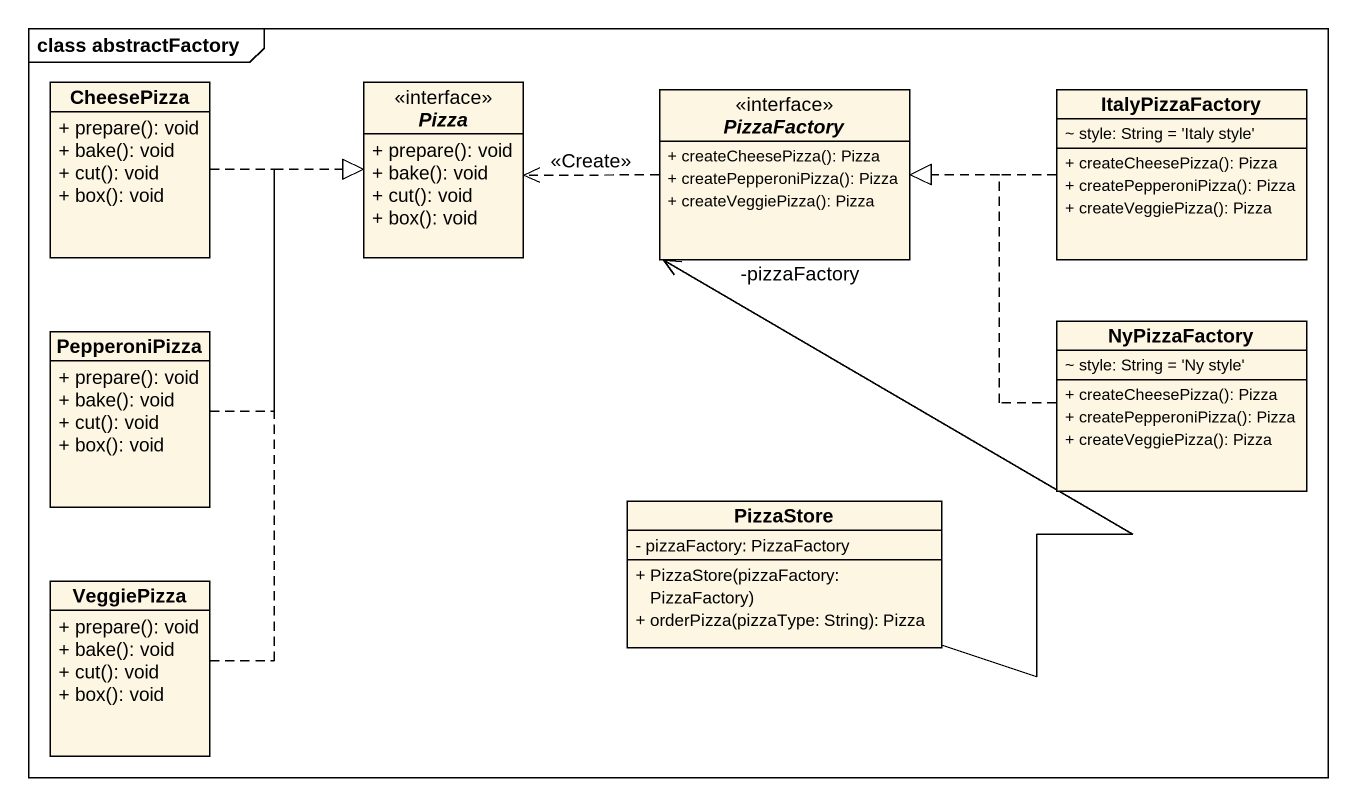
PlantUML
@startuml
mainframe class abstractFactory
hide circle
hide empty members
skinparam classAttributeIconSize 0
class CheesePizza {
  + prepare(): void
  + bake(): void
  + cut(): void
  + box(): void
}
interface Pizza {
  + prepare(): void
  + bake(): void
  + cut(): void
  + box(): void
}
interface PizzaFactory {
  + createCheesePizza(): Pizza
  + createPepperoniPizza(): Pizza
  + createVeggiePizza(): Pizza
}
class ItalyPizzaFactory {
  ~ style: String = 'Italy style'
  + createCheesePizza(): Pizza
  + createPepperoniPizza(): Pizza
  + createVeggiePizza(): Pizza
}
class PepperoniPizza {
  + prepare(): void
  + bake(): void
  + cut(): void
  + box(): void
}
class NyPizzaFactory {
  ~ style: String = 'Ny style'
  + createCheesePizza(): Pizza
  + createPepperoniPizza(): Pizza
  + createVeggiePizza(): Pizza
}
class PizzaStore {
  - pizzaFactory: PizzaFactory
  + PizzaStore(pizzaFactory: PizzaFactory)
  + orderPizza(pizzaType: String): Pizza
}
class VeggiePizza {
  + prepare(): void
  + bake(): void
  + cut(): void
  + box(): void
}
CheesePizza .right.|> Pizza
PizzaFactory .left.> Pizza : <<Create>>
ItalyPizzaFactory .left.|> PizzaFactory
PepperoniPizza .up.|> Pizza
NyPizzaFactory .left.|> PizzaFactory
PizzaStore -up-> "-pizzaFactory" PizzaFactory
VeggiePizza .up.|> Pizza
@enduml
